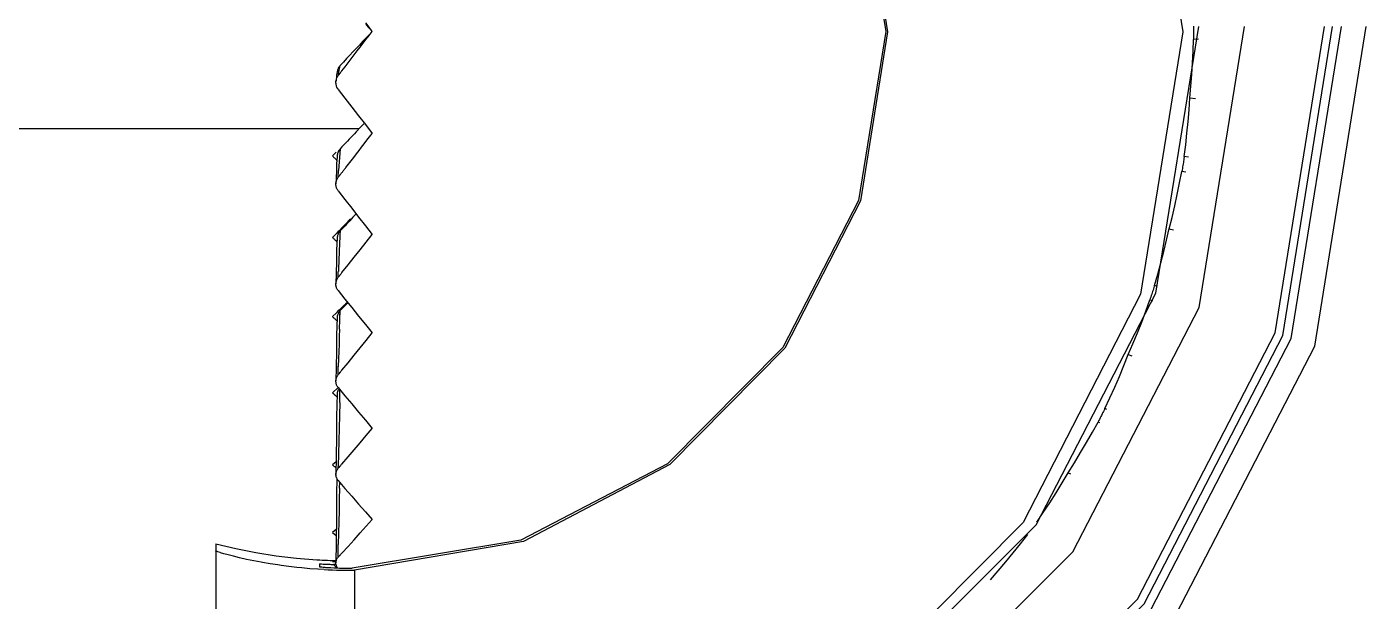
# Model space of a CAD drawing. Header units: millimetres. Extents: x -495897 to 1376592, y -28539 to 470976.
# Drawn here: x 182752 to 184322, y 209841 to 210513 of the extents above; entities that cross this region are included whole.
import ezdxf

# ---------------------------------------------------------------- set-up
doc = ezdxf.new("R2010")
doc.units = ezdxf.units.MM

msp = doc.modelspace()

# ---------------------------------------------------------------- linework, layer by layer
at = {"color": 0}
for p, q in [((183153.508, 210512.422), (183149.751, 210517.466)), ((183149.751, 210515.49), (183153.508, 210511.551)), ((183157.278, 210507.599), (183153.508, 210512.422)), ((183153.508, 210511.551), (183157.278, 210507.599)), ((183157.278, 210507.599), (183153.508, 210503.66)), ((183153.651, 210502.932), (183157.278, 210507.599)), ((184119.434, 210513.696), (184119.434, 210511.863)), ((184119.434, 210511.863), (184119.434, 210510.628)), ((184119.434, 210510.628), (184119.434, 210508.847)), ((184119.434, 210508.847), (184119.434, 210507.235)), ((184119.434, 210507.235), (184119.434, 210505.454)), ((184119.434, 210505.454), (184119.434, 210503.66)), ((183142.185, 210491.648), (183138.428, 210487.514)), ((183145.942, 210495.587), (183142.185, 210491.648)), ((183143.095, 210489.126), (183146.683, 210493.793)), ((183149.751, 210499.526), (183145.942, 210495.587)), ((183146.683, 210493.793), (183150.076, 210498.473)), ((183153.508, 210503.66), (183149.751, 210499.526)), ((183150.076, 210498.473), (183153.651, 210502.932)), ((184119.434, 210503.66), (184119.434, 210501.866)), ((184119.434, 210501.866), (184119.434, 210500.085)), ((184119.434, 210500.085), (184119.434, 210498.291)), ((184125.167, 210498.473), (184119.434, 210498.291)), ((183127.144, 210475.684), (183123.387, 210471.602)), ((183130.901, 210479.623), (183127.144, 210475.684)), ((183128.925, 210470.874), (183132.37, 210475.359)), ((183134.658, 210483.575), (183130.901, 210479.623)), ((183132.37, 210475.359), (183135.945, 210480)), ((183138.428, 210487.514), (183134.658, 210483.575)), ((183135.945, 210480), (183139.52, 210484.667)), ((183139.52, 210484.667), (183143.095, 210489.126)), ((183115.86, 210458.849), (183115.678, 210457.614)), ((183116.042, 210460.279), (183115.86, 210458.849)), ((183116.224, 210460.825), (183116.042, 210460.279)), ((183116.406, 210461.553), (183116.224, 210460.825)), ((183116.588, 210462.437), (183116.406, 210461.553)), ((183116.783, 210462.983), (183116.588, 210462.437)), ((183117.147, 210463.893), (183116.783, 210462.983)), ((183117.459, 210464.4), (183117.147, 210463.893)), ((183117.836, 210465.141), (183117.459, 210464.4)), ((183117.459, 210457.25), (183117.654, 210458.16)), ((183117.654, 210458.16), (183117.836, 210459.031)), ((183118.2, 210465.869), (183117.836, 210465.141)), ((183117.836, 210459.031), (183118.018, 210459.954)), ((183118.018, 210459.954), (183118.2, 210460.825)), ((183118.746, 210466.376), (183118.2, 210465.869)), ((183118.2, 210460.825), (183118.382, 210461.93)), ((183118.382, 210461.93), (183118.564, 210462.801)), ((183118.564, 210462.801), (183118.746, 210463.711)), ((183119.11, 210467.104), (183118.746, 210466.376)), ((183118.746, 210463.711), (183118.928, 210464.582)), ((183118.746, 210457.614), (183119.11, 210458.16)), ((183118.928, 210464.582), (183119.11, 210465.505)), ((183119.617, 210467.663), (183119.11, 210467.104)), ((183119.11, 210465.505), (183119.253, 210466.376)), ((183119.11, 210458.16), (183119.435, 210458.667)), ((183119.253, 210466.376), (183119.617, 210467.663)), ((183119.435, 210458.667), (183119.981, 210459.226)), ((183123.387, 210471.602), (183119.617, 210467.663)), ((183119.981, 210459.226), (183120.54, 210459.954)), ((183120.54, 210459.954), (183120.904, 210460.461)), ((183120.904, 210460.461), (183121.229, 210461.007)), ((183121.229, 210461.007), (183121.775, 210461.553)), ((183121.775, 210461.553), (183125.35, 210466.194)), ((183125.35, 210466.194), (183128.925, 210470.874)), ((183114.807, 210450.087), (183114.625, 210448.995)), ((183114.625, 210449.177), (183114.807, 210449.905)), ((183114.625, 210448.124), (183114.625, 210449.177)), ((183114.625, 210447.201), (183114.625, 210448.124)), ((183114.807, 210446.148), (183114.625, 210447.201)), ((183114.989, 210451.517), (183114.807, 210450.087)), ((183114.807, 210449.905), (183114.989, 210450.646)), ((183114.989, 210445.043), (183114.807, 210446.148)), ((183115.171, 210453.116), (183114.989, 210451.517)), ((183114.989, 210450.646), (183115.171, 210451.335)), ((183115.171, 210444.172), (183114.989, 210445.043)), ((183115.353, 210454.546), (183115.171, 210453.116)), ((183115.171, 210451.335), (183115.353, 210452.063)), ((183115.496, 210443.262), (183115.171, 210444.172)), ((183115.496, 210456.197), (183115.353, 210454.546)), ((183115.353, 210452.063), (183115.496, 210452.609)), ((183115.678, 210457.614), (183115.496, 210456.197)), ((183115.496, 210452.609), (183115.86, 210453.298)), ((183115.86, 210442.391), (183115.496, 210443.262)), ((183115.86, 210453.298), (183116.224, 210454.039)), ((183116.224, 210454.039), (183116.588, 210454.546)), ((183116.588, 210454.546), (183116.965, 210455.274)), ((183116.965, 210455.274), (183117.277, 210455.82)), ((183117.277, 210455.82), (183117.836, 210456.379)), ((183117.836, 210456.379), (183118.2, 210456.886)), ((183118.2, 210456.886), (183118.746, 210457.614)), ((183116.224, 210441.286), (183115.86, 210442.391)), ((183116.783, 210440.597), (183116.224, 210441.286)), ((183117.277, 210439.687), (183116.783, 210440.597)), ((184115.313, 210429.69), (184121.956, 210429.131)), ((183144.161, 210396.163), (183143.472, 210395.292)), ((183145.071, 210396.891), (183144.161, 210396.163)), ((183145.812, 210397.762), (183145.071, 210396.891)), ((183146.501, 210398.503), (183145.812, 210397.762)), ((183147.229, 210399.192), (183146.501, 210398.503)), ((183147.918, 210400.102), (183147.229, 210399.192)), ((182377.629, 210393.823), (183142.042, 210393.823)), ((183130.03, 210381.304), (183128.054, 210378.964)), ((183132.188, 210383.462), (183130.03, 210381.304)), ((183134.346, 210385.607), (183132.188, 210383.462)), ((183136.309, 210387.726), (183134.346, 210385.607)), ((183138.428, 210390.066), (183136.309, 210387.726)), ((183140.573, 210392.211), (183138.428, 210390.066)), ((183141.314, 210392.952), (183140.573, 210392.211)), ((183142.042, 210393.823), (183141.314, 210392.952)), ((183142.731, 210394.551), (183142.042, 210393.823)), ((183143.472, 210395.292), (183142.731, 210394.551)), ((183147.918, 210376.117), (183150.986, 210380.199)), ((183150.986, 210380.199), (183154.197, 210384.151)), ((183154.197, 210384.151), (183157.278, 210388.09)), ((183114.989, 210366.263), (183110.855, 210361.947)), ((183116.588, 210364.651), (183116.406, 210363.741)), ((183116.783, 210365.522), (183116.588, 210364.651)), ((183117.147, 210366.445), (183116.783, 210365.522)), ((183117.459, 210367.134), (183117.147, 210366.445)), ((183118.018, 210368.044), (183117.459, 210367.134)), ((183118.564, 210368.733), (183118.018, 210368.044)), ((183119.11, 210369.474), (183118.564, 210368.733)), ((183119.617, 210370.202), (183119.11, 210369.474)), ((183121.775, 210372.36), (183119.617, 210370.202)), ((183123.751, 210374.648), (183121.775, 210372.36)), ((183125.909, 210376.806), (183123.751, 210374.648)), ((183128.054, 210378.964), (183125.909, 210376.806)), ((183135.581, 210360.166), (183138.61, 210364.105)), ((183138.61, 210364.105), (183141.86, 210368.226)), ((183141.86, 210368.226), (183144.707, 210372.178)), ((183144.707, 210372.178), (183147.918, 210376.117)), ((183110.855, 210361.947), (183111.232, 210361.401)), ((183111.232, 210361.401), (183111.544, 210361.037)), ((183111.544, 210361.037), (183111.921, 210360.53)), ((183111.921, 210360.53), (183112.285, 210360.166)), ((183112.285, 210360.166), (183112.831, 210359.607)), ((183112.831, 210359.607), (183113.377, 210359.243)), ((183113.377, 210359.243), (183113.702, 210358.918)), ((183113.702, 210358.918), (183114.066, 210358.372)), ((183114.066, 210358.372), (183114.625, 210358.008)), ((183114.625, 210358.008), (183114.989, 210357.449)), ((183114.989, 210357.449), (183115.86, 210356.578)), ((183115.496, 210352.821), (183115.171, 210344.748)), ((183116.042, 210360.348), (183115.496, 210352.821)), ((183116.406, 210363.741), (183116.042, 210362.818)), ((183116.042, 210362.818), (183116.042, 210361.947)), ((183116.042, 210361.947), (183116.042, 210360.348)), ((183126.273, 210348.141), (183129.302, 210352.093)), ((183129.302, 210352.093), (183132.552, 210356.214)), ((183132.552, 210356.214), (183135.581, 210360.166)), ((184106.733, 210349.064), (184106.551, 210347.27)), ((184107.097, 210350.663), (184106.733, 210349.064)), ((184107.24, 210352.457), (184107.097, 210350.663)), ((184107.604, 210354.238), (184107.24, 210352.457)), ((184107.786, 210355.85), (184107.604, 210354.238)), ((184108.15, 210357.085), (184107.786, 210355.85)), ((184108.345, 210358.918), (184108.15, 210357.085)), ((184108.527, 210360.712), (184108.345, 210358.918)), ((184108.709, 210361.219), (184108.527, 210360.712)), ((184113.701, 210360.348), (184108.709, 210361.219)), ((183114.807, 210336.311), (183114.625, 210329.161)), ((183115.171, 210344.748), (183114.807, 210336.129)), ((183115.171, 210332.372), (183115.353, 210333.282)), ((183115.353, 210333.282), (183115.678, 210334.023)), ((183115.678, 210334.023), (183116.042, 210334.712)), ((183116.042, 210334.712), (183116.406, 210335.44)), ((183116.406, 210335.44), (183116.965, 210336.129)), ((183116.965, 210336.129), (183117.277, 210336.857)), ((183117.277, 210336.857), (183117.836, 210344.748)), ((183117.277, 210336.857), (183117.836, 210337.416)), ((183117.836, 210337.416), (183118.2, 210337.962)), ((183118.2, 210337.962), (183118.746, 210338.469)), ((183118.746, 210338.469), (183119.11, 210339.197)), ((183119.11, 210339.197), (183119.435, 210339.756)), ((183119.435, 210339.756), (183119.981, 210340.25)), ((183119.981, 210340.25), (183120.54, 210340.809)), ((183120.54, 210340.809), (183120.904, 210341.355)), ((183120.904, 210341.355), (183121.229, 210341.862)), ((183121.229, 210341.862), (183121.775, 210342.408)), ((183121.775, 210342.408), (183122.321, 210342.967)), ((183122.321, 210342.967), (183122.698, 210343.695)), ((183122.698, 210343.695), (183123.01, 210344.202)), ((183123.01, 210344.202), (183123.569, 210344.748)), ((183123.569, 210344.748), (183123.933, 210345.307)), ((183123.933, 210345.307), (183124.479, 210345.801)), ((183124.479, 210345.801), (183124.843, 210346.36)), ((183124.843, 210346.36), (183125.35, 210347.088)), ((183125.35, 210347.088), (183125.714, 210347.595)), ((183125.714, 210347.595), (183126.273, 210348.141)), ((184106.187, 210345.489), (184105.823, 210343.695)), ((184110.49, 210342.967), (184105.823, 210343.695)), ((184106.551, 210347.27), (184106.187, 210345.489)), ((183114.625, 210330.071), (183114.807, 210330.942)), ((183114.625, 210329.343), (183114.625, 210330.071)), ((183114.625, 210328.42), (183114.625, 210329.343)), ((183114.625, 210327.549), (183114.625, 210328.42)), ((183114.807, 210326.639), (183114.625, 210327.549)), ((183114.807, 210330.942), (183114.989, 210331.683)), ((183114.989, 210325.768), (183114.807, 210326.639)), ((183114.989, 210331.683), (183115.171, 210332.372)), ((183115.353, 210324.845), (183114.989, 210325.768)), ((183115.496, 210323.974), (183115.353, 210324.845)), ((183115.86, 210323.246), (183115.496, 210323.974)), ((183116.406, 210322.375), (183115.86, 210323.246)), ((183116.783, 210321.634), (183116.406, 210322.375)), ((183117.277, 210320.906), (183116.783, 210321.634)), ((183130.03, 210286.183), (183129.12, 210285.273)), ((183130.901, 210286.001), (183129.12, 210284.025)), ((183130.719, 210286.872), (183130.03, 210286.183)), ((183131.642, 210287.795), (183130.719, 210286.872)), ((183132.877, 210287.977), (183130.901, 210286.001)), ((183134.658, 210289.94), (183132.877, 210287.977)), ((183136.634, 210291.916), (183134.658, 210289.94)), ((183138.428, 210293.892), (183136.634, 210291.916)), ((183114.989, 210270.778), (183110.855, 210266.462)), ((183115.678, 210271.467), (183114.989, 210270.778)), ((183116.588, 210272.377), (183115.678, 210271.467)), ((183117.459, 210273.248), (183116.588, 210272.377)), ((183117.147, 210270.414), (183116.783, 210269.491)), ((183117.459, 210271.285), (183117.147, 210270.414)), ((183118.382, 210274.171), (183117.459, 210273.248)), ((183118.018, 210272.013), (183117.459, 210271.285)), ((183118.564, 210272.754), (183118.018, 210272.013)), ((183119.11, 210274.899), (183118.382, 210274.171)), ((183119.11, 210273.443), (183118.564, 210272.754)), ((183119.981, 210275.77), (183119.11, 210274.899)), ((183119.617, 210274.171), (183119.11, 210273.443)), ((183121.411, 210276.147), (183119.617, 210274.171)), ((183120.722, 210276.693), (183119.981, 210275.77)), ((183121.593, 210277.564), (183120.722, 210276.693)), ((183123.387, 210278.11), (183121.411, 210276.147)), ((183122.503, 210278.292), (183121.593, 210277.564)), ((183123.192, 210279.163), (183122.503, 210278.292)), ((183124.115, 210280.086), (183123.192, 210279.163)), ((183125.35, 210280.086), (183123.387, 210278.11)), ((183124.986, 210280.957), (183124.115, 210280.086)), ((183125.714, 210281.88), (183124.986, 210280.957)), ((183127.144, 210282.062), (183125.35, 210280.086)), ((183126.637, 210282.569), (183125.714, 210281.88)), ((183127.508, 210283.479), (183126.637, 210282.569)), ((183129.12, 210284.025), (183127.144, 210282.062)), ((183128.236, 210284.402), (183127.508, 210283.479)), ((183129.12, 210285.273), (183128.236, 210284.402)), ((184091.146, 210276.511), (184096.138, 210275.224)), ((183110.855, 210266.462), (183111.232, 210265.916)), ((183111.232, 210265.916), (183111.726, 210265.37)), ((183111.726, 210265.37), (183112.285, 210264.863)), ((183112.285, 210264.863), (183112.831, 210264.304)), ((183112.831, 210264.304), (183113.377, 210263.758)), ((183113.377, 210263.758), (183113.884, 210263.251)), ((183113.884, 210263.251), (183114.443, 210262.705)), ((183114.443, 210262.705), (183114.989, 210262.159)), ((183114.989, 210262.159), (183115.353, 210261.6)), ((183115.353, 210261.6), (183115.86, 210261.288)), ((183116.042, 210265.916), (183115.496, 210251.421)), ((183116.406, 210267.71), (183116.042, 210266.826)), ((183116.042, 210266.826), (183116.042, 210265.916)), ((183116.588, 210268.62), (183116.406, 210267.71)), ((183116.783, 210269.491), (183116.588, 210268.62)), ((183115.171, 210238.538), (183114.807, 210224.186)), ((183115.496, 210251.421), (183115.171, 210238.538)), ((183114.807, 210224.186), (183114.625, 210212.161)), ((183117.277, 210219.688), (183117.459, 210226.708)), ((183119.435, 210222.392), (183119.981, 210222.938)), ((183119.981, 210222.938), (183120.54, 210223.445)), ((183120.54, 210223.445), (183120.904, 210224.004)), ((183120.904, 210224.004), (183121.229, 210224.732)), ((183121.229, 210224.732), (183121.775, 210225.239)), ((183114.625, 210212.902), (183114.807, 210213.773)), ((183114.625, 210212.161), (183114.625, 210212.902)), ((183114.625, 210211.29), (183114.625, 210212.161)), ((183114.625, 210210.38), (183114.625, 210211.29)), ((183114.807, 210209.509), (183114.625, 210210.38)), ((183114.807, 210213.773), (183114.989, 210214.501)), ((183114.989, 210208.768), (183114.807, 210209.509)), ((183114.989, 210214.501), (183115.171, 210215.424)), ((183115.353, 210207.897), (183114.989, 210208.768)), ((183115.171, 210215.424), (183115.353, 210216.113)), ((183115.353, 210216.113), (183115.678, 210216.841)), ((183115.496, 210207.169), (183115.353, 210207.897)), ((183115.86, 210206.246), (183115.496, 210207.169)), ((183115.678, 210216.841), (183116.042, 210217.582)), ((183116.042, 210217.582), (183116.406, 210218.271)), ((183116.406, 210218.271), (183116.965, 210218.999)), ((183116.965, 210218.999), (183117.277, 210219.688)), ((183117.277, 210219.688), (183117.836, 210220.234)), ((183117.836, 210220.234), (183118.2, 210220.793)), ((183118.2, 210220.793), (183118.746, 210221.339)), ((183118.746, 210221.339), (183119.11, 210221.846)), ((183119.11, 210221.846), (183119.435, 210222.392)), ((184073.024, 210207.715), (184072.517, 210206.116)), ((184073.583, 210209.509), (184073.024, 210207.715)), ((184073.765, 210210.016), (184073.583, 210209.509)), ((184077.34, 210208.768), (184073.765, 210210.016)), ((183116.406, 210205.557), (183115.86, 210206.246)), ((183116.783, 210204.829), (183116.406, 210205.557)), ((183117.277, 210204.14), (183116.783, 210204.829)), ((184068.903, 210194.78), (184068.214, 210193.181)), ((184071.971, 210191.946), (184068.396, 210193.181)), ((184069.449, 210196.574), (184068.903, 210194.78)), ((184069.995, 210198.225), (184069.449, 210196.574)), ((184070.554, 210199.824), (184069.995, 210198.225)), ((184071.061, 210201.618), (184070.554, 210199.824)), ((184071.607, 210203.217), (184071.061, 210201.618)), ((184072.153, 210204.829), (184071.607, 210203.217)), ((184072.517, 210206.116), (184072.153, 210204.829)), ((183114.989, 210177.776), (183110.855, 210173.642)), ((183116.783, 210176.164), (183116.588, 210175.293)), ((183117.147, 210177.087), (183116.783, 210176.164)), ((183117.459, 210177.958), (183117.147, 210177.087)), ((183118.018, 210178.686), (183117.459, 210177.958)), ((183118.382, 210179.375), (183118.018, 210178.686)), ((183119.11, 210180.103), (183118.382, 210179.375)), ((183118.928, 210158.965), (183119.617, 210180.844)), ((183119.617, 210180.844), (183119.11, 210180.103)), ((183119.435, 210173.824), (183119.617, 210180.844)), ((183120.54, 210181.715), (183119.617, 210180.844)), ((183121.229, 210182.443), (183120.54, 210181.715)), ((183122.139, 210183.314), (183121.229, 210182.443)), ((183123.01, 210184.237), (183122.139, 210183.314)), ((183123.751, 210185.108), (183123.01, 210184.237)), ((183123.751, 210186.395), (183123.192, 210186.031)), ((183124.115, 210186.759), (183123.751, 210186.395)), ((183124.661, 210185.836), (183123.751, 210185.108)), ((183124.479, 210187.266), (183124.115, 210186.759)), ((183124.986, 210187.63), (183124.479, 210187.266)), ((183125.532, 210186.759), (183124.661, 210185.836)), ((183125.35, 210187.994), (183124.986, 210187.63)), ((183125.714, 210188.553), (183125.35, 210187.994)), ((183126.455, 210187.448), (183125.532, 210186.759)), ((183126.273, 210188.917), (183125.714, 210188.553)), ((183126.637, 210189.242), (183126.273, 210188.917)), ((183127.144, 210188.358), (183126.455, 210187.448)), ((183126.962, 210189.606), (183126.637, 210189.242)), ((183127.508, 210190.152), (183126.962, 210189.606)), ((183128.054, 210189.242), (183127.144, 210188.358)), ((183110.855, 210173.642), (183111.232, 210173.135)), ((183111.232, 210173.135), (183111.726, 210172.589)), ((183111.726, 210172.589), (183112.285, 210172.043)), ((183112.285, 210172.043), (183112.831, 210171.718)), ((183112.831, 210171.718), (183113.377, 210171.172)), ((183113.377, 210171.172), (183113.884, 210170.613)), ((183113.884, 210170.613), (183114.443, 210170.067)), ((183114.443, 210170.067), (183114.989, 210169.56)), ((183114.989, 210169.56), (183115.353, 210169.014)), ((183115.353, 210169.014), (183116.042, 210168.455)), ((183116.042, 210172.589), (183115.496, 210151.815)), ((183116.224, 210174.383), (183116.042, 210173.499)), ((183116.042, 210173.499), (183116.042, 210172.771)), ((183116.588, 210175.293), (183116.224, 210174.383)), ((183115.496, 210151.815), (183115.171, 210133.511)), ((183115.171, 210133.511), (183114.807, 210114.206)), ((184043.124, 210129.247), (184047.063, 210127.648)), ((183114.807, 210114.206), (183114.625, 210098.424)), ((183117.277, 210105.587), (183117.459, 210115.623)), ((183114.625, 210099.113), (183114.807, 210099.854)), ((183114.625, 210098.424), (183114.625, 210099.113)), ((183114.625, 210097.514), (183114.625, 210098.424)), ((183114.807, 210096.643), (183114.625, 210097.514)), ((183114.807, 210100.764), (183115.171, 210101.453)), ((183114.807, 210099.854), (183114.807, 210100.764)), ((183115.171, 210101.453), (183115.353, 210102.194)), ((183115.353, 210102.194), (183115.678, 210102.922)), ((183115.678, 210102.922), (183116.042, 210103.611)), ((183116.042, 210103.611), (183116.406, 210104.352)), ((183116.406, 210104.352), (183116.783, 210105.041)), ((183116.783, 210105.041), (183117.277, 210105.587)), ((183117.277, 210105.587), (183117.836, 210106.315)), ((183117.836, 210106.315), (183118.2, 210106.679)), ((183118.2, 210106.679), (183118.746, 210107.186)), ((183118.746, 210107.186), (183119.11, 210107.927)), ((183119.11, 210107.927), (183119.435, 210108.473)), ((183119.435, 210108.473), (183119.981, 210108.798)), ((183119.981, 210108.798), (183120.54, 210109.344)), ((183120.54, 210109.344), (183120.904, 210110.085)), ((183120.904, 210110.085), (183121.229, 210110.449)), ((183121.229, 210110.449), (183121.775, 210110.956)), ((183117.277, 210090.728), (183110.855, 210084.449)), ((183110.855, 210084.449), (183111.232, 210083.89)), ((183111.232, 210083.89), (183111.726, 210083.565)), ((183111.726, 210083.565), (183112.285, 210083.019)), ((183112.285, 210083.019), (183112.831, 210082.473)), ((183112.831, 210082.473), (183113.377, 210081.927)), ((183113.377, 210081.927), (183113.884, 210081.602)), ((183113.884, 210081.602), (183114.443, 210081.043)), ((183114.807, 210095.902), (183114.807, 210096.643)), ((183114.989, 210095.031), (183114.807, 210095.902)), ((183115.353, 210094.303), (183114.989, 210095.031)), ((183115.496, 210093.38), (183115.353, 210094.303)), ((183115.86, 210092.704), (183115.496, 210093.38)), ((183116.042, 210083.201), (183115.496, 210056.694)), ((183116.406, 210091.963), (183115.86, 210092.704)), ((183116.406, 210085.541), (183116.224, 210084.995)), ((183116.224, 210084.995), (183116.224, 210084.449)), ((183116.783, 210091.274), (183116.406, 210091.963)), ((183116.588, 210086.048), (183116.406, 210085.541)), ((183116.783, 210086.594), (183116.588, 210086.048)), ((183117.277, 210090.728), (183116.783, 210091.274)), ((183116.965, 210087.153), (183116.783, 210086.594)), ((183117.147, 210087.517), (183116.965, 210087.153)), ((183117.277, 210088.024), (183117.147, 210087.517)), ((183117.654, 210088.57), (183117.277, 210088.024)), ((183118.018, 210089.116), (183117.654, 210088.57)), ((183118.382, 210089.493), (183118.018, 210089.116)), ((183119.11, 210072.983), (183119.435, 210088.024)), ((183114.443, 210081.043), (183114.989, 210080.497)), ((183114.989, 210080.497), (183115.496, 210079.99)), ((183115.496, 210079.99), (183116.042, 210079.626)), ((184015.512, 210066.184), (184015.382, 210065.638)), ((184017.67, 210065.092), (184015.707, 210066.184)), ((183115.496, 210056.694), (183115.171, 210033.58)), ((184008.362, 210051.832), (184007.673, 210050.415)), ((184009.649, 210049.362), (184007.673, 210050.233)), ((184009.285, 210053.444), (184008.362, 210051.832)), ((184010.156, 210055.095), (184009.285, 210053.444)), ((184010.884, 210056.694), (184010.156, 210055.095)), ((184011.573, 210058.124), (184010.884, 210056.694)), ((184012.496, 210059.723), (184011.573, 210058.124)), ((184013.406, 210061.335), (184012.496, 210059.723)), ((184013.913, 210062.427), (184013.406, 210061.335)), ((184014.641, 210064.039), (184013.913, 210062.427)), ((184015.382, 210065.638), (184014.641, 210064.039)), ((183115.171, 210033.58), (183114.807, 210009.231)), ((183114.989, 210003.641), (183110.855, 210000.053)), ((183114.807, 210009.049), (183114.625, 209988.964)), ((183110.855, 210000.053), (183111.232, 209999.741)), ((183111.232, 209999.741), (183111.544, 209999.364)), ((183111.544, 209999.364), (183111.921, 209999)), ((183111.921, 209999), (183112.285, 209998.454)), ((183112.285, 209998.454), (183112.831, 209998.09)), ((183112.831, 209998.09), (183113.377, 209997.765)), ((183113.377, 209997.765), (183113.702, 209997.401)), ((183113.702, 209997.401), (183114.066, 209997.037)), ((183114.066, 209997.037), (183114.625, 209996.66)), ((183114.625, 209996.66), (183114.989, 209996.296)), ((183114.625, 209989.874), (183114.807, 209990.563)), ((183114.625, 209988.964), (183114.625, 209989.874)), ((183114.625, 209988.275), (183114.625, 209988.964)), ((183114.807, 209987.534), (183114.625, 209988.275)), ((183114.807, 209991.304), (183115.171, 209992.032)), ((183114.807, 209990.563), (183114.807, 209991.304)), ((183114.807, 209986.624), (183114.807, 209987.534)), ((183115.171, 209992.032), (183115.353, 209992.721)), ((183115.353, 209992.721), (183115.678, 209993.449)), ((183115.678, 209993.449), (183116.042, 209994.138)), ((183116.042, 209994.138), (183116.406, 209994.879)), ((183116.406, 209994.879), (183116.783, 209995.607)), ((183116.783, 209995.607), (183117.277, 209996.114)), ((183117.277, 209996.114), (183117.277, 209998.272)), ((183117.277, 209996.114), (183117.836, 209996.478)), ((183117.836, 209996.478), (183118.2, 209997.037)), ((183118.2, 209997.037), (183118.746, 209997.583)), ((183118.746, 209997.583), (183119.11, 209998.09)), ((183119.11, 209998.09), (183119.435, 209998.636)), ((183119.435, 209998.636), (183119.981, 209999.182)), ((183119.981, 209999.182), (183120.54, 209999.741)), ((183120.54, 209999.741), (183120.904, 210000.248)), ((183120.904, 210000.248), (183121.229, 210000.794)), ((183121.229, 210000.794), (183121.775, 210001.158)), ((183972.729, 209990.927), (183975.251, 209989.51)), ((183114.989, 209985.935), (183114.807, 209986.624)), ((183115.353, 209985.194), (183114.989, 209985.935)), ((183115.678, 209984.466), (183115.353, 209985.194)), ((183115.86, 209983.959), (183115.496, 209966.578)), ((183116.042, 209983.777), (183115.678, 209984.466)), ((183116.406, 209983.049), (183116.042, 209983.777)), ((183116.783, 209982.36), (183116.406, 209983.049)), ((183117.277, 209981.801), (183116.783, 209982.36)), ((183118.928, 209972.675), (183119.11, 209979.838)), ((183118.928, 209972.675), (183119.11, 209979.838)), ((183115.496, 209966.578), (183115.171, 209938.966)), ((183115.171, 209938.966), (183114.807, 209909.625)), ((183114.989, 209924.484), (183110.855, 209921.091)), ((183110.855, 209921.091), (183114.989, 209917.503)), ((183114.807, 209909.443), (183114.625, 209885.406)), ((182974.147, 209907.649), (182974.147, 209546.314)), ((182974.147, 209899.212), (182974.147, 209899.394)), ((182974.329, 209899.212), (182974.147, 209899.212)), ((182974.693, 209899.03), (182974.329, 209899.212)), ((182975.434, 209898.666), (182974.693, 209899.03)), ((182976.487, 209898.341), (182975.434, 209898.666)), ((182979.191, 209897.418), (182976.487, 209898.341)), ((182979.373, 209897.236), (182979.191, 209897.418)), ((182983.507, 209896.183), (182979.373, 209897.236)), ((182988.499, 209894.714), (182983.507, 209896.183)), ((182994.609, 209893.115), (182988.499, 209894.714)), ((183117.277, 209892.049), (183117.459, 209906.921)), ((183118.2, 209893.115), (183118.746, 209893.479)), ((183118.746, 209893.479), (183119.11, 209894.025)), ((183119.11, 209894.025), (183119.435, 209894.571)), ((183119.435, 209894.571), (183119.981, 209894.896)), ((183119.981, 209894.896), (183120.54, 209895.455)), ((183120.54, 209895.455), (183120.904, 209896.001)), ((183120.904, 209896.001), (183121.229, 209896.547)), ((183121.229, 209896.547), (183121.775, 209896.872)), ((183001.759, 209891.321), (182994.609, 209893.115)), ((183009.832, 209889.527), (183001.759, 209891.321)), ((183018.399, 209887.746), (183009.832, 209889.527)), ((183027.031, 209886.134), (183018.399, 209887.746)), ((183028.63, 209885.77), (183027.031, 209886.134)), ((183037.574, 209884.353), (183028.63, 209885.77)), ((183046.57, 209882.923), (183037.574, 209884.353)), ((183050.457, 209882.377), (183046.57, 209882.923)), ((183059.635, 209881.142), (183050.457, 209882.377)), ((183068.943, 209880.037), (183059.635, 209881.142)), ((183074.858, 209879.491), (183068.943, 209880.037)), ((183084.166, 209878.62), (183074.858, 209879.491)), ((183093.474, 209877.879), (183084.166, 209878.62)), ((183101.001, 209877.515), (183093.474, 209877.879)), ((183095.45, 209884.353), (183095.45, 209880.96)), ((183095.45, 209880.96), (183095.45, 209880.96)), ((183095.45, 209880.96), (183095.45, 209880.778)), ((183095.45, 209880.778), (183095.996, 209880.778)), ((183095.996, 209880.778), (183096.191, 209880.778)), ((183096.191, 209880.778), (183096.867, 209880.596)), ((183096.867, 209880.596), (183097.062, 209880.596)), ((183097.062, 209880.596), (183098.154, 209880.596)), ((183098.154, 209880.596), (183099.766, 209880.401)), ((183099.766, 209880.401), (183101.729, 209880.219)), ((183101.729, 209880.219), (183102.6, 209880.037)), ((183102.6, 209880.037), (183106.552, 209879.855)), ((183106.552, 209879.855), (183108.528, 209879.855)), ((183108.528, 209879.855), (183112.285, 209879.673)), ((183110.855, 209888.292), (183111.544, 209888.292)), ((183110.855, 209888.292), (183111.544, 209888.11)), ((183114.625, 209883.612), (183111.921, 209883.43)), ((183111.921, 209883.612), (183112.285, 209883.118)), ((183112.285, 209883.118), (183112.649, 209882.741)), ((183112.285, 209879.673), (183115.171, 209879.491)), ((183112.649, 209882.741), (183113.195, 209882.377)), ((183113.195, 209882.377), (183113.52, 209881.831)), ((183113.52, 209881.831), (183113.884, 209881.467)), ((183113.884, 209881.467), (183114.261, 209881.142)), ((183114.261, 209881.142), (183114.625, 209880.778)), ((183114.625, 209886.511), (183114.807, 209887.2)), ((183114.625, 209884.899), (183114.625, 209885.406)), ((183114.625, 209884.171), (183114.625, 209884.899)), ((183114.807, 209883.43), (183114.625, 209884.171)), ((183114.625, 209880.778), (183114.989, 209880.401)), ((183114.807, 209887.2), (183114.989, 209887.746)), ((183114.989, 209882.923), (183114.807, 209883.43)), ((183114.989, 209887.746), (183115.171, 209888.292)), ((183115.171, 209882.377), (183114.989, 209882.923)), ((183114.989, 209880.401), (183115.353, 209879.855)), ((183115.171, 209888.292), (183115.353, 209888.981)), ((183115.353, 209881.649), (183115.171, 209882.377)), ((183115.171, 209879.491), (183118.928, 209879.348)), ((183115.353, 209888.981), (183115.496, 209889.527)), ((183115.678, 209881.142), (183115.353, 209881.649)), ((183115.353, 209879.855), (183115.678, 209879.491)), ((183115.496, 209889.527), (183115.86, 209890.086)), ((183115.86, 209880.596), (183115.678, 209881.142)), ((183115.86, 209890.086), (183116.224, 209890.632)), ((183116.224, 209879.855), (183115.86, 209880.596)), ((183116.224, 209890.632), (183116.588, 209891.139)), ((183116.588, 209879.491), (183116.224, 209879.855)), ((183116.588, 209891.139), (183116.965, 209891.685)), ((183116.965, 209891.685), (183117.277, 209892.049)), ((183117.277, 209892.049), (183117.836, 209892.608)), ((183117.836, 209892.608), (183118.2, 209893.115)), ((183118.928, 209879.348), (183122.321, 209879.348)), ((183122.321, 209879.348), (183126.091, 209879.348)), ((183126.091, 209879.348), (183129.848, 209879.348)), ((183129.848, 209879.348), (183133.787, 209879.348)), ((183136.634, 209876.826), (183136.634, 209530.896))]:
    msp.add_line(p, q, dxfattribs=at)
for points in [[(183136.634, 211483.743), (183443.707, 211432.393), (183710.116, 211293.293), (183920.001, 211082.043), (184057.554, 210814.763), (184106.915, 210507.235)], [(183133.787, 211135.473), (183331.491, 211102.713), (183503.091, 211013.273), (183638.343, 210877.293), (183727.003, 210705.329), (183758.827, 210507.417)], [(183136.634, 211137.813), (183334.338, 211104.143), (183505.769, 211014.053), (183640.787, 210877.683), (183729.252, 210705.329), (183760.985, 210507.235)], [(183758.827, 210507.417), (183727.003, 210309.492), (183638.343, 210137.424), (183503.091, 210001.509), (183331.491, 209912.004), (183133.787, 209879.166)], [(184106.915, 210507.235), (184057.554, 210199.85), (183920.001, 209932.609), (183710.116, 209721.411), (183443.707, 209582.194), (183136.634, 209530.896)], [(183760.985, 210507.235), (183729.252, 210309.232), (183640.787, 210136.943), (183505.769, 210000.625), (183334.338, 209910.509), (183136.634, 209876.826)], [(183137.557, 209329.019), (183511.957, 209389.404), (183837.074, 209557.533), (184093.421, 209813.932), (184261.511, 210139.101), (184321.87, 210513.514)], [(183137.557, 209358.009), (183502.753, 209416.899), (183819.94, 209580.92), (184070.073, 209831.04), (184234.107, 210148.24), (184293.023, 210513.514)], [(183137.557, 209368.591), (183499.386, 209426.961), (183813.674, 209589.487), (184061.532, 209837.319), (184224.097, 210151.62), (184282.48, 210513.514)], [(183137.557, 209378.094), (183496.409, 209435.97), (183808.097, 209597.131), (184053.888, 209842.896), (184215.088, 210154.597), (184272.977, 210513.514)], [(183137.557, 209471.603), (183466.782, 209524.721), (183752.743, 209672.635), (183978.267, 209898.185), (184126.168, 210184.198), (184179.286, 210513.514)], [(183137.557, 209525.163), (183449.856, 209575.551), (183721.114, 209715.86), (183935.029, 209929.801), (184075.338, 210201.111), (184125.726, 210513.514)], [(184115.313, 210429.69), (184116.509, 210443.418), (184117.536, 210457.133), (184118.368, 210470.835), (184119.005, 210484.55), (184119.434, 210498.291)], [(183117.277, 210439.687), (183125.272, 210429.365), (183133.293, 210419.043), (183141.301, 210408.734), (183149.296, 210398.412), (183157.278, 210388.09)], [(184108.709, 210361.219), (184110.347, 210374.869), (184111.855, 210388.545), (184113.194, 210402.234), (184114.351, 210415.936), (184115.313, 210429.69)], [(183119.617, 210370.202), (183119.227, 210365.054), (183118.85, 210359.945), (183118.499, 210354.875), (183118.161, 210349.805), (183117.836, 210344.748)], [(184091.146, 210276.511), (184094.409, 210289.849), (184097.516, 210303.239), (184100.467, 210316.668), (184103.236, 210330.162), (184105.823, 210343.695)], [(183117.277, 210320.906), (183125.259, 210310.701), (183133.241, 210300.483), (183141.223, 210290.278), (183149.231, 210280.073), (183157.278, 210269.855)], [(183119.617, 210274.171), (183119.409, 210269.855), (183119.201, 210265.5), (183118.993, 210261.145), (183118.785, 210256.79), (183118.564, 210252.474)], [(183121.775, 210225.239), (183128.873, 210234.17), (183135.971, 210243.101), (183143.069, 210252.032), (183150.167, 210260.95), (183157.278, 210269.855)], [(184073.765, 210210.016), (184077.626, 210223.25), (184081.279, 210236.497), (184084.75, 210249.809), (184088.026, 210263.199), (184091.146, 210276.693)], [(183118.564, 210252.474), (183118.343, 210247.326), (183118.135, 210242.178), (183117.94, 210237.017), (183117.784, 210231.856), (183117.654, 210226.708)], [(183117.277, 210204.14), (183125.259, 210194.156), (183133.241, 210184.198), (183141.223, 210174.292), (183149.231, 210164.399), (183157.278, 210154.519)], [(184043.124, 210129.247), (184048.519, 210141.87), (184053.745, 210154.571), (184058.802, 210167.363), (184063.69, 210180.233), (184068.396, 210193.181)], [(183114.989, 210177.776), (183116.614, 210179.414), (183118.265, 210181.065), (183119.929, 210182.729), (183121.58, 210184.393), (183123.192, 210186.031)], [(183118.928, 210158.965), (183118.616, 210150.268), (183118.343, 210141.558), (183118.057, 210132.848), (183117.771, 210124.151), (183117.459, 210115.441)], [(183121.775, 210110.956), (183128.873, 210119.666), (183135.971, 210128.376), (183143.069, 210137.086), (183150.167, 210145.796), (183157.278, 210154.519)], [(184015.512, 210066.184), (184021.44, 210078.612), (184027.147, 210091.144), (184032.659, 210103.767), (184037.976, 210116.481), (184043.124, 210129.247)], [(183116.042, 210084.449), (183116.042, 210084.137), (183116.042, 210083.877), (183116.042, 210083.643), (183116.042, 210083.422), (183116.042, 210083.201)], [(183117.277, 210090.728), (183125.259, 210081.069), (183133.241, 210071.449), (183141.223, 210061.855), (183149.231, 210052.287), (183157.278, 210042.706)], [(183119.11, 210072.983), (183118.694, 210058.033), (183118.317, 210043.096), (183117.953, 210028.159), (183117.615, 210013.209), (183117.277, 209998.272)], [(183972.729, 209990.927), (183980.048, 210002.679), (183987.198, 210014.47), (183994.192, 210026.326), (184001.017, 210038.247), (184007.673, 210050.233)], [(183121.775, 210001.158), (183128.873, 210009.452), (183135.971, 210017.772), (183143.069, 210026.092), (183150.167, 210034.412), (183157.278, 210042.706)], [(183935.809, 209933.051), (183943.479, 209944.426), (183951.019, 209955.892), (183958.416, 209967.462), (183965.657, 209979.149), (183972.729, 209990.927)], [(183117.277, 209981.801), (183125.259, 209972.649), (183133.241, 209963.484), (183141.223, 209954.319), (183149.231, 209945.193), (183157.278, 209936.132)], [(183118.928, 209972.675), (183118.616, 209959.558), (183118.343, 209946.428), (183118.057, 209933.298), (183117.771, 209920.129), (183117.459, 209906.921)], [(183121.775, 209896.872), (183128.964, 209904.724), (183136.101, 209912.576), (183143.212, 209920.428), (183150.258, 209928.28), (183157.278, 209936.132)], [(183881.69, 209865.737), (183890.751, 209876.098), (183899.643, 209886.55), (183908.392, 209897.132), (183916.985, 209907.857), (183925.448, 209918.751)], [(182974.147, 209907.649), (182997.456, 209902.163), (183020.934, 209897.548), (183044.568, 209893.804), (183068.332, 209890.944), (183092.239, 209888.981)], [(183092.239, 209888.981), (183092.876, 209888.968), (183093.526, 209888.942), (183094.189, 209888.89), (183094.891, 209888.864), (183095.632, 209888.851)], [(183095.45, 209884.353), (183097.621, 209884.158), (183099.805, 209884.002), (183102.015, 209883.885), (183104.199, 209883.82), (183106.37, 209883.807)], [(183095.632, 209888.851), (183098.635, 209888.721), (183101.664, 209888.578), (183104.706, 209888.435), (183107.761, 209888.331), (183110.855, 209888.292)], [(183101.001, 209877.515), (183105.733, 209877.32), (183110.478, 209877.138), (183115.236, 209876.982), (183120.02, 209876.865), (183124.843, 209876.826)], [(183106.37, 209883.807), (183107.527, 209883.716), (183108.658, 209883.664), (183109.763, 209883.625), (183110.842, 209883.625), (183111.921, 209883.612)], [(183110.855, 209887.005), (183111.609, 209887.005), (183112.363, 209887.018), (183113.117, 209887.005), (183113.871, 209887.005), (183114.625, 209887.005)], [(183110.855, 209887.005), (183111.609, 209886.94), (183112.363, 209886.888), (183113.117, 209886.836), (183113.871, 209886.784), (183114.625, 209886.693)], [(183111.544, 209888.11), (183112.181, 209888.11), (183112.792, 209888.11), (183113.377, 209888.11), (183113.988, 209888.11), (183114.625, 209888.11)], [(183114.625, 209886.511), (183114.625, 209886.29), (183114.625, 209886.069), (183114.625, 209885.848), (183114.625, 209885.627), (183114.625, 209885.406)], [(183124.843, 209876.826), (183126.572, 209876.826), (183128.327, 209876.826), (183130.095, 209876.826), (183131.863, 209876.826), (183133.605, 209876.826)], [(183133.605, 209876.826), (183134.242, 209876.826), (183134.879, 209876.826), (183135.503, 209876.826), (183136.088, 209876.826), (183136.634, 209876.826)]]:
    msp.add_lwpolyline(points, dxfattribs=at)

doc.saveas('drawing.dxf')
